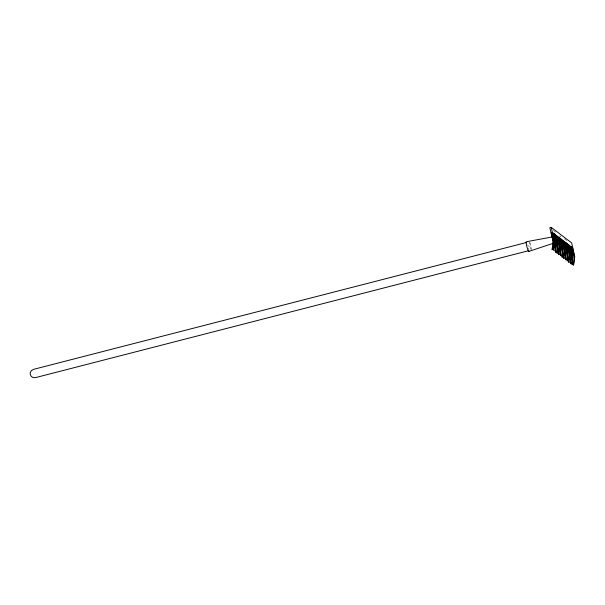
<?xml version="1.0" encoding="UTF-8"?>
<svg xmlns="http://www.w3.org/2000/svg" width="605" height="605" viewBox="0 0 605 605"><rect width="100%" height="100%" fill="white"/><g stroke="black" fill="none" stroke-linecap="round" stroke-linejoin="round"><path stroke-width="0.45" stroke-dasharray="3.02 2.27" d="M553.499 230.482L555.692 232.154M564.442 238.824L566.628 240.487M527.817 244.745A5.067 0.711 75.6 0 1 528.294 246.424M528.679 248.095A5.067 0.711 75.6 0 1 528.936 249.608M559.95 236.464A2.692 0.378 75.6 0 1 559.905 235.648M560.381 236.018A2.692 0.378 75.6 0 1 560.774 237.092M530.797 249.162A4.311 0.605 75.6 0 1 529.148 242M529.912 242.582A4.311 0.605 75.6 0 1 531.568 249.744"/><path stroke-width="0.91" d="M556.313 243.702L555.466 252.345L555.677 251.884M562.983 248.784L562.136 257.427L562.347 256.974M569.653 253.866L568.806 262.51L569.018 262.056M552.66 246.961L552.131 249.804L552.978 241.161L549.854 227.707L551.231 227.351L571.649 242.915L574.75 256.588L573.54 265.194L574.372 256.301L572.436 247.77L571.059 248.126M553.008 244.201L553.235 242.363M554.785 244.556L555.019 242.718M557.78 249.85L558.007 248.012M567.437 260.233L567.671 258.395M571.12 260.021L571.347 258.184M557.432 252.61C556.29 256.913 558.657 243.936 557.553 243.134M559.103 253.881C557.916 258.388 560.654 243.49 558.786 242.56M564.102 257.692C562.96 261.995 565.327 249.018 564.215 248.216M565.773 258.963C564.586 263.47 567.324 248.572 565.456 247.642M570.772 262.774L570.47 263.78L571.317 255.136L570.243 250.538M572.443 264.045C571.256 268.552 573.994 253.654 572.126 252.731M554.006 250.614C553.068 249.994 555.844 239.807 553.356 236.91M560.676 255.703C559.738 255.076 562.514 244.896 560.026 241.992M567.24 261.148L567.982 252.595L566.053 244.314L567.437 243.959L569.373 252.489L568.541 261.383L569.751 252.777L567.845 244.269M528.725 251.438L553.341 243.278M552.72 234.15L554.097 233.795L556.033 242.325L555.201 251.211L556.411 242.613L554.505 234.105L553.129 234.46M526.652 242.446L33.479 369.375L31.316 370.691L30.25 372.498L30.303 374.578L31.331 376.499L33.192 377.626L35.385 377.649L528.566 250.712M554.384 235.421L555.761 235.065L557.704 243.596L556.872 252.482L558.075 243.883L556.169 235.375L554.384 235.421L555.882 241.864M556.048 236.691L557.432 236.336L559.368 244.866L558.536 253.752L559.746 245.154L557.84 236.646M557.719 237.962L559.096 237.606L561.032 246.137L560.207 255.023L561.41 246.424L559.504 237.916M559.383 239.232L560.767 238.877L562.703 247.407L561.871 256.293L563.081 247.695L561.175 239.187M562.718 241.773L564.102 241.418L566.038 249.948L565.206 258.842L566.416 250.236L564.51 241.728M567.724 245.585L569.101 245.229L571.037 253.76L570.205 262.653L571.415 254.047L569.509 245.539L567.724 245.585L568.579 249.268M569.388 246.855L570.765 246.5L572.708 255.03L571.876 263.924L573.086 255.318L571.173 246.81L569.797 247.165M551.896 237.001L526.479 241.72A5.067 0.711 75.6 0 0 527.023 247.18A5.067 0.711 75.6 0 0 529.02 251.135M553.235 234.543L551.049 232.88L552.425 232.524L572.844 248.08L571.468 248.436L569.282 246.772M566.053 244.314L566.462 244.624M569.01 251.105L569.434 252.951M562.937 242.696L563.792 246.371M562.552 246.946L561.054 240.503L562.431 240.147L564.367 248.678L563.535 257.571L564.745 248.965L562.839 240.457M551.231 227.351L554.369 241.055L553.537 249.941L554.74 241.342L552.834 232.834M551.669 234.105L553.348 241.448M565.766 242.688L567.702 251.219L566.87 260.112L568.08 251.506L566.174 242.998"/></g></svg>
